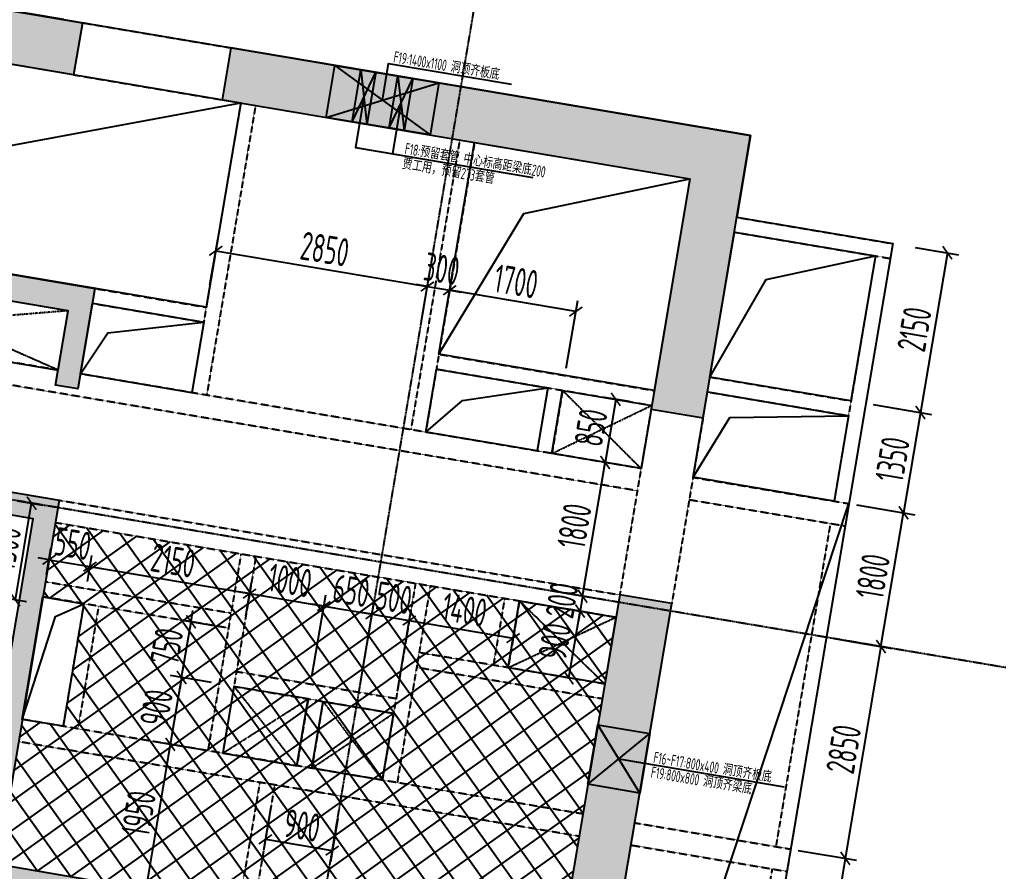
# Model space of a CAD drawing. Header units: inches. Extents: x 27 to 78955, y -206 to 80389.
# Drawn here: x 31950 to 44950, y 49966 to 61271 of the extents above; entities that cross this region are included whole.
import ezdxf

# ---------------------------------------------------------------- set-up
doc = ezdxf.new("R2010")
doc.units = ezdxf.units.IN
doc.header["$MEASUREMENT"] = 0
for name, pattern in [('T1-AXIS-150$0$CENTER', [2, 1.25, -0.25, 0.25, -0.25]), ('T1-PLAN-F11$0$CENTER', [2, 1.25, -0.25, 0.25, -0.25]), ('T1-PLAN-F11$0$HIDDEN', [0.375, 0.25, -0.125])]:
    doc.linetypes.add(name, pattern=pattern)
for name, color, linetype in [('T1-AXIS-150$0$0S-AXIS', 1, 'T1-AXIS-150$0$CENTER'), ('T1-CORE-F11~F19$0$0S-WALL-HATCH', 8, 'Continuous'), ('T1-CORE-F11~F19$0$0S-WALL-LINE', 3, 'Continuous'), ('T1-PLAN-F11$0$0S-BEAM-I-BAK', 120, 'T1-PLAN-F11$0$HIDDEN'), ('T1-PLAN-F11$0$0S-BEAM-I-LL', 2, 'T1-PLAN-F11$0$HIDDEN'), ('T1-PLAN-F11$0$0S-SLAB-HOLE', 210, 'Continuous'), ('T1-PLAN-F11$0$0S-SLAB-LINE', 40, 'Continuous'), ('T1-PLAN-F11$0$0S-SLAB-SYMB', 10, 'Continuous'), ('T1-PLAN-F11$0$0S-SYMB', 10, 'Continuous'), ('T1-PLAN-F11$0$0S-SYMB-DIMS', 21, 'Continuous')]:
    doc.layers.add(name, color=color, linetype=linetype)
doc.styles.add('T1-CORE-F11~F19$0$XD2008', font='xd-hzs.shx', dxfattribs={"width": 0.7, "bigfont": 'xd-hztxt.shx'})
doc.styles.add('T1-PLAN-F11$0$XD2008', font='xd-hzs.shx', dxfattribs={"width": 0.7, "bigfont": 'xd-hztxt.shx'})
doc.dimstyles.new('T1-PLAN-F11$0$XD150$0', dxfattribs={"dimscale": 150, "dimtxt": 2.5, "dimasz": 1, "dimexe": 1, "dimexo": 2, "dimgap": 0.5, "dimtad": 1, "dimdec": 0, "dimdsep": 46, "dimtxsty": 'T1-PLAN-F11$0$XD2008', "dimblk": 'T1-PLAN-F11$0$_ARCHTICK', "dimcen": 2.5, "dimclrt": 4, "dimadec": 0, "dimazin": 0, "dimtfac": 1, "dimtdec": 0, "dimtix": 1, "dimtmove": 0, "dimatfit": 3, "dimfxl": 1, "dimtolj": 1, "dimtzin": 0, "dimarcsym": 0})

# ---------------------------------------------------------------- blocks, each defined once
blk = doc.blocks.new('T1-AXIS-150')
at = {"layer": 'T1-AXIS-150$0$0S-AXIS'}
for p, q in [((12309540.2, 1241301.6), (12318157.8, 1292380)), ((12335666.8, 1267825), (12284687.2, 1276425.9))]:
    blk.add_line(p, q, dxfattribs=at)
blk = doc.blocks.new('T1-COLS-F10~F19')
blk.add_blockref('T1-AXIS-150', (0, 0))
blk = doc.blocks.new('T1-CORE-F11~F19')
at = {"layer": 'T1-CORE-F11~F19$0$0S-WALL-HATCH'}
h = blk.add_hatch(color=256, dxfattribs=at)
h.dxf.hatch_style = 1
h.paths.add_polyline_path([(12310816, 1275009), (12310591, 1273678), (12310295, 1273728), (12310462, 1274714), (12304496, 1275721), (12305012, 1278777), (12303533, 1279027), (12303017, 1275970), (12302327, 1276087), (12302959, 1279834), (12310650, 1278536), (12310534, 1277846), (12305308, 1278728), (12304850, 1276016)])
h = blk.add_hatch(color=256, dxfattribs=at)
h.dxf.hatch_style = 1
h.paths.add_polyline_path([(12318893, 1273292), (12319525, 1277039), (12312622, 1278203), (12312506, 1277513), (12318718, 1276465), (12318260, 1273753), (12318260, 1273753), (12318211, 1273458), (12318202, 1273408)])
h = blk.add_hatch(color=256, dxfattribs=at)
h.dxf.hatch_style = 1
h.paths.add_polyline_path([(12309231, 1267417), (12309996, 1271953), (12309503, 1272036), (12309553, 1272332), (12310342, 1272199), (12309526, 1267367), (12311449, 1267043), (12311383, 1266649), (12305663, 1267613), (12305181, 1264754), (12304836, 1264812), (12305385, 1268066)])
h = blk.add_hatch(color=256, dxfattribs=at)
h.dxf.hatch_style = 1
h.paths.add_polyline_path([(12318477, 1270827), (12317786, 1270943), (12316971, 1266111), (12314112, 1266594), (12314045, 1266199), (12316905, 1265717), (12316422, 1262857), (12317112, 1262741)])
at = {"layer": 'Defpoints', "color": 6}
for p, q in [((12314003, 1277970), (12315267, 1277047)), ((12314231, 1277222), (12314545, 1277879)), ((12314348, 1277912), (12314429, 1277189)), ((12313886, 1277280), (12315383, 1277738)), ((12314724, 1277139), (12315038, 1277796)), ((12314841, 1277829), (12314922, 1277106)), ((12314881, 1277467), (12314768, 1276795)), ((12318052, 1268312), (12317495, 1269217)), ((12317362, 1268429), (12318185, 1269101)), ((12317774, 1268765), (12319968, 1268395))]:
    blk.add_line(p, q, dxfattribs=at)
for points in [[(12314635, 1277509), (12314717, 1277995), (12316347, 1277720)], [(12314388, 1277550), (12314275, 1276878), (12316633, 1276480)]]:
    blk.add_lwpolyline(points, dxfattribs=at)
for points in [[(12314003, 1277970), (12315383, 1277738), (12315267, 1277047), (12313886, 1277280)], [(12314348, 1277912), (12314545, 1277879), (12314429, 1277189), (12314231, 1277222)], [(12314841, 1277829), (12315038, 1277796), (12314922, 1277106), (12314724, 1277139)], [(12317362, 1268429), (12317495, 1269217), (12318185, 1269101), (12318052, 1268312)]]:
    blk.add_lwpolyline(points, close=True, dxfattribs=at)
at = {"layer": 'T1-CORE-F11~F19$0$0S-WALL-LINE'}
for points in [[(12310816, 1275009), (12310591, 1273678), (12310295, 1273728), (12310462, 1274714), (12304496, 1275721), (12305012, 1278777), (12303533, 1279027), (12303017, 1275970), (12302327, 1276087), (12302959, 1279834), (12310650, 1278536), (12310534, 1277846), (12305308, 1278728), (12304850, 1276016), (12310816, 1275009)], [(12318893, 1273292), (12319525, 1277039), (12312622, 1278203), (12312506, 1277513), (12318718, 1276465), (12318260, 1273753), (12318260, 1273753), (12318211, 1273458), (12318211, 1273458), (12318202, 1273408), (12318893, 1273292)], [(12309231, 1267417), (12309996, 1271953), (12309503, 1272036), (12309553, 1272332), (12310342, 1272199), (12309526, 1267367), (12311449, 1267043), (12311383, 1266649), (12305663, 1267613), (12305181, 1264754), (12304836, 1264812), (12305385, 1268066), (12309231, 1267417), (12309231, 1267417)], [(12318477, 1270827), (12317786, 1270943), (12316971, 1266111), (12314112, 1266594), (12314045, 1266199), (12316905, 1265717), (12316422, 1262857), (12317112, 1262741), (12318477, 1270827)]]:
    blk.add_lwpolyline(points, dxfattribs=at)
at = {"layer": 'Defpoints', "color": 6, "char_height": 150, "rotation": 350.4236, "style": 'T1-CORE-F11~F19$0$XD2008'}
for s, insert, attachment_point in [('\\A1;F19:1400x1100 洞顶齐板底', (12314773, 1278010), 7), ('\\A1;F18:预留套管 中心标高距梁底200 ', (12314924, 1276793), 7), ('\\A1;贾工用，预留273套管 ', (12314916, 1276745), 1), ('\\A1;F16~F17:800x400 洞顶齐板底', (12318225, 1268713), 7), ('\\A1;F19:800x800 洞顶齐梁底', (12318217, 1268666), 1)]:
    blk.add_mtext(s, dxfattribs=dict(at, insert=insert, attachment_point=attachment_point))
blk = doc.blocks.new('T1-PLAN-F11$0$_ARCHTICK')
at = {"color": 0, "linetype": 'ByBlock', "const_width": 0.15}
blk.add_lwpolyline([(-0.5, -0.5), (0.5, 0.5)], dxfattribs=at)
blk = doc.blocks.new('*D259')
at = {"layer": 'Defpoints', "color": 0, "transparency": 16777216}
for p in [(43547, 58298), (42992, 56212), (43914, 56056)]:
    blk.add_point(p, dxfattribs=at)
at = {"layer": 'T1-PLAN-F11$0$0S-SYMB-DIMS', "color": 0, "lineweight": -2, "transparency": 16777216}
for p, q in [((43843, 58248), (44420, 58151)), ((44272, 58176), (43914, 56056)), ((43288, 56162), (44062, 56031))]:
    blk.add_line(p, q, dxfattribs=at)
at = {"layer": 'T1-PLAN-F11$0$0S-SYMB-DIMS', "color": 0, "lineweight": -2, "transparency": 16777216, "xscale": 150, "yscale": 150, "zscale": 150}
for p, rotation in [((44272, 58176), 80.423616063637), ((43914, 56056), 260.423616063637)]:
    blk.add_blockref('T1-PLAN-F11$0$_ARCHTICK', p, dxfattribs=dict(at, rotation=rotation))
at = {"layer": 'T1-PLAN-F11$0$0S-SYMB-DIMS', "color": 4, "transparency": 16777216, "insert": (43834, 57160), "char_height": 375, "attachment_point": 5, "rotation": 80.4236, "style": 'T1-PLAN-F11$0$XD2008'}
blk.add_mtext('\\A1;2150', dxfattribs=at)
blk = doc.blocks.new('*D260')
at = {"layer": 'Defpoints', "color": 0, "transparency": 16777216}
for p in [(42992, 56212), (42767, 54880), (43690, 54725)]:
    blk.add_point(p, dxfattribs=at)
at = {"layer": 'T1-PLAN-F11$0$0S-SYMB-DIMS', "color": 0, "lineweight": -2, "transparency": 16777216}
for p, q in [((43288, 56162), (44062, 56031)), ((43914, 56056), (43690, 54725)), ((43063, 54830), (43838, 54700))]:
    blk.add_line(p, q, dxfattribs=at)
at = {"layer": 'T1-PLAN-F11$0$0S-SYMB-DIMS', "color": 0, "lineweight": -2, "transparency": 16777216, "xscale": 150, "yscale": 150, "zscale": 150}
for p, rotation in [((43914, 56056), 80.423616063637), ((43690, 54725), 260.423616063637)]:
    blk.add_blockref('T1-PLAN-F11$0$_ARCHTICK', p, dxfattribs=dict(at, rotation=rotation))
at = {"layer": 'T1-PLAN-F11$0$0S-SYMB-DIMS', "color": 4, "transparency": 16777216, "insert": (43543, 55434), "char_height": 375, "attachment_point": 5, "rotation": 80.4236, "style": 'T1-PLAN-F11$0$XD2008'}
blk.add_mtext('\\A1;1350', dxfattribs=at)
blk = doc.blocks.new('*D261')
at = {"layer": 'Defpoints', "color": 0, "transparency": 16777216}
for p in [(42468, 53105), (41994, 50295), (42916, 50139)]:
    blk.add_point(p, dxfattribs=at)
at = {"layer": 'T1-PLAN-F11$0$0S-SYMB-DIMS', "color": 0, "lineweight": -2, "transparency": 16777216}
for p, q in [((42764, 53056), (43538, 52925)), ((43390, 52950), (42916, 50139)), ((42289, 50245), (43064, 50115))]:
    blk.add_line(p, q, dxfattribs=at)
at = {"layer": 'T1-PLAN-F11$0$0S-SYMB-DIMS', "color": 0, "lineweight": -2, "transparency": 16777216, "xscale": 150, "yscale": 150, "zscale": 150}
for p, rotation in [((43390, 52950), 80.423616063637), ((42916, 50139), 260.423616063637)]:
    blk.add_blockref('T1-PLAN-F11$0$_ARCHTICK', p, dxfattribs=dict(at, rotation=rotation))
at = {"layer": 'T1-PLAN-F11$0$0S-SYMB-DIMS', "color": 4, "transparency": 16777216, "insert": (42894, 51588), "char_height": 375, "attachment_point": 5, "rotation": 80.4236, "style": 'T1-PLAN-F11$0$XD2008'}
blk.add_mtext('\\A1;2850', dxfattribs=at)
blk = doc.blocks.new('*D262')
at = {"layer": 'Defpoints', "color": 0, "transparency": 16777216}
for p in [(41994, 50295), (41154, 45315), (42076, 45160)]:
    blk.add_point(p, dxfattribs=at)
at = {"layer": 'T1-PLAN-F11$0$0S-SYMB-DIMS', "color": 0, "lineweight": -2, "transparency": 16777216}
for p, q in [((42289, 50245), (43064, 50115)), ((42916, 50139), (42076, 45160)), ((41449, 45266), (42224, 45135))]:
    blk.add_line(p, q, dxfattribs=at)
at = {"layer": 'T1-PLAN-F11$0$0S-SYMB-DIMS', "color": 0, "lineweight": -2, "transparency": 16777216, "xscale": 150, "yscale": 150, "zscale": 150}
for p, rotation in [((42916, 50139), 80.423616063637), ((42076, 45160), 260.423616063637)]:
    blk.add_blockref('T1-PLAN-F11$0$_ARCHTICK', p, dxfattribs=dict(at, rotation=rotation))
at = {"layer": 'T1-PLAN-F11$0$0S-SYMB-DIMS', "color": 4, "transparency": 16777216, "insert": (42237, 47693), "char_height": 375, "attachment_point": 5, "rotation": 80.4236, "style": 'T1-PLAN-F11$0$XD2008'}
blk.add_mtext('\\A1;5050', dxfattribs=at)
blk = doc.blocks.new('*D203')
at = {"layer": 'Defpoints', "color": 0, "transparency": 16777216}
for p in [(42767, 54880), (43690, 54725), (42665, 53072)]:
    blk.add_point(p, dxfattribs=at)
at = {"layer": 'T1-PLAN-F11$0$0S-SYMB-DIMS', "color": 0, "lineweight": -2, "transparency": 16777216}
for p, q in [((43063, 54830), (43838, 54700)), ((43390, 52950), (43690, 54725)), ((42961, 53022), (43538, 52925))]:
    blk.add_line(p, q, dxfattribs=at)
at = {"layer": 'T1-PLAN-F11$0$0S-SYMB-DIMS', "color": 0, "lineweight": -2, "transparency": 16777216, "xscale": 150, "yscale": 150, "zscale": 150}
for p, rotation in [((43690, 54725), 80.42361606363698), ((43390, 52950), 260.423616063637)]:
    blk.add_blockref('T1-PLAN-F11$0$_ARCHTICK', p, dxfattribs=dict(at, rotation=rotation))
at = {"layer": 'T1-PLAN-F11$0$0S-SYMB-DIMS', "color": 4, "transparency": 16777216, "insert": (43281, 53881), "char_height": 375, "attachment_point": 5, "rotation": 80.4236, "style": 'T1-PLAN-F11$0$XD2008'}
blk.add_mtext('\\A1;1800', dxfattribs=at)
blk = doc.blocks.new('*D205')
at = {"layer": 'Defpoints', "color": 0, "transparency": 16777216}
for p in [(39727, 55393), (40203, 55313), (39904, 53538)]:
    blk.add_point(p, dxfattribs=at)
at = {"layer": 'T1-PLAN-F11$0$0S-SYMB-DIMS', "color": 0, "lineweight": -2, "transparency": 16777216}
for p, q in [((39427, 53618), (39727, 55393)), ((39908, 55363), (39579, 55418)), ((39608, 53588), (39279, 53643))]:
    blk.add_line(p, q, dxfattribs=at)
at = {"layer": 'T1-PLAN-F11$0$0S-SYMB-DIMS', "color": 0, "lineweight": -2, "transparency": 16777216, "xscale": 150, "yscale": 150, "zscale": 150}
for p, rotation in [((39727, 55393), 80.4236160658563), ((39427, 53618), 260.4236160658563)]:
    blk.add_blockref('T1-PLAN-F11$0$_ARCHTICK', p, dxfattribs=dict(at, rotation=rotation))
at = {"layer": 'T1-PLAN-F11$0$0S-SYMB-DIMS', "color": 4, "transparency": 16777216, "insert": (39318, 54550), "char_height": 375, "attachment_point": 5, "rotation": 80.4236, "style": 'T1-PLAN-F11$0$XD2008'}
blk.add_mtext('\\A1;1800', dxfattribs=at)
blk = doc.blocks.new('*D206')
at = {"layer": 'Defpoints', "color": 0, "transparency": 16777216}
for p in [(40345, 56151), (39727, 55393), (40203, 55313)]:
    blk.add_point(p, dxfattribs=at)
at = {"layer": 'T1-PLAN-F11$0$0S-SYMB-DIMS', "color": 0, "lineweight": -2, "transparency": 16777216}
for p, q in [((40049, 56201), (39720, 56256)), ((39868, 56231), (39727, 55393)), ((39908, 55363), (39579, 55418))]:
    blk.add_line(p, q, dxfattribs=at)
at = {"layer": 'T1-PLAN-F11$0$0S-SYMB-DIMS', "color": 0, "lineweight": -2, "transparency": 16777216, "xscale": 150, "yscale": 150, "zscale": 150}
for p, rotation in [((39868, 56231), 80.42361606585625), ((39727, 55393), 260.4236160658563)]:
    blk.add_blockref('T1-PLAN-F11$0$_ARCHTICK', p, dxfattribs=dict(at, rotation=rotation))
at = {"layer": 'T1-PLAN-F11$0$0S-SYMB-DIMS', "color": 4, "transparency": 16777216, "insert": (39538, 55856), "char_height": 375, "attachment_point": 5, "rotation": 80.4236, "style": 'T1-PLAN-F11$0$XD2008'}
blk.add_mtext('\\A1;850', dxfattribs=at)
blk = doc.blocks.new('*D218')
at = {"layer": 'Defpoints', "color": 0, "transparency": 16777216}
for p in [(37366, 57729), (34429, 57453), (37239, 56979)]:
    blk.add_point(p, dxfattribs=at)
at = {"layer": 'T1-PLAN-F11$0$0S-SYMB-DIMS', "color": 0, "lineweight": -2, "transparency": 16777216}
for p, q in [((34479, 57749), (34581, 58351)), ((34556, 58203), (37366, 57729)), ((37289, 57275), (37391, 57877))]:
    blk.add_line(p, q, dxfattribs=at)
at = {"layer": 'T1-PLAN-F11$0$0S-SYMB-DIMS', "color": 0, "lineweight": -2, "transparency": 16777216, "xscale": 150, "yscale": 150, "zscale": 150}
for p, rotation in [((34556, 58203), 170.4236160591984), ((37366, 57729), 350.4236160591984)]:
    blk.add_blockref('T1-PLAN-F11$0$_ARCHTICK', p, dxfattribs=dict(at, rotation=rotation))
at = {"layer": 'T1-PLAN-F11$0$0S-SYMB-DIMS', "color": 4, "transparency": 16777216, "insert": (36004, 58225), "char_height": 375, "attachment_point": 5, "rotation": 350.4236, "style": 'T1-PLAN-F11$0$XD2008'}
blk.add_mtext('\\A1;2850', dxfattribs=at)
blk = doc.blocks.new('*D219')
at = {"layer": 'Defpoints', "color": 0, "transparency": 16777216}
for p in [(37662, 57679), (37239, 56979), (37535, 56929)]:
    blk.add_point(p, dxfattribs=at)
at = {"layer": 'T1-PLAN-F11$0$0S-SYMB-DIMS', "color": 0, "lineweight": -2, "transparency": 16777216}
for p, q in [((37289, 57275), (37391, 57877)), ((37366, 57729), (37218, 57754)), ((37366, 57729), (37662, 57679)), ((37585, 57225), (37687, 57827)), ((37662, 57679), (37810, 57654))]:
    blk.add_line(p, q, dxfattribs=at)
at = {"layer": 'T1-PLAN-F11$0$0S-SYMB-DIMS', "color": 0, "lineweight": -2, "transparency": 16777216, "xscale": 150, "yscale": 150, "zscale": 150}
for p, rotation in [((37366, 57729), 350.4236160591984), ((37662, 57679), 170.4236160591984)]:
    blk.add_blockref('T1-PLAN-F11$0$_ARCHTICK', p, dxfattribs=dict(at, rotation=rotation))
at = {"layer": 'T1-PLAN-F11$0$0S-SYMB-DIMS', "color": 4, "transparency": 16777216, "insert": (37557, 57963), "char_height": 375, "attachment_point": 5, "rotation": 350.4236, "style": 'T1-PLAN-F11$0$XD2008'}
blk.add_mtext('\\A1;300', dxfattribs=at)
blk = doc.blocks.new('*D220')
at = {"layer": 'Defpoints', "color": 0, "transparency": 16777216}
for p in [(37662, 57679), (37535, 56929), (39162, 56351)]:
    blk.add_point(p, dxfattribs=at)
at = {"layer": 'T1-PLAN-F11$0$0S-SYMB-DIMS', "color": 0, "lineweight": -2, "transparency": 16777216}
for p, q in [((37585, 57225), (37687, 57827)), ((39338, 57396), (37662, 57679)), ((39211, 56646), (39363, 57544))]:
    blk.add_line(p, q, dxfattribs=at)
at = {"layer": 'T1-PLAN-F11$0$0S-SYMB-DIMS', "color": 0, "lineweight": -2, "transparency": 16777216, "xscale": 150, "yscale": 150, "zscale": 150}
for p, rotation in [((37662, 57679), 170.4236160065811), ((39338, 57396), 350.4236160065811)]:
    blk.add_blockref('T1-PLAN-F11$0$_ARCHTICK', p, dxfattribs=dict(at, rotation=rotation))
at = {"layer": 'T1-PLAN-F11$0$0S-SYMB-DIMS', "color": 4, "transparency": 16777216, "insert": (38544, 57797), "char_height": 375, "attachment_point": 5, "rotation": 350.4236, "style": 'T1-PLAN-F11$0$XD2008'}
blk.add_mtext('\\A1;1700', dxfattribs=at)
blk = doc.blocks.new('*D221')
at = {"layer": 'Defpoints', "color": 0, "transparency": 16777216}
for p in [(31621, 54935), (32110, 54853), (31405, 53654)]:
    blk.add_point(p, dxfattribs=at)
at = {"layer": 'T1-PLAN-F11$0$0S-SYMB-DIMS', "color": 0, "lineweight": -2, "transparency": 16777216}
for p, q in [((31917, 54885), (32258, 54828)), ((31894, 53571), (32110, 54853)), ((31701, 53604), (32042, 53546))]:
    blk.add_line(p, q, dxfattribs=at)
at = {"layer": 'T1-PLAN-F11$0$0S-SYMB-DIMS', "color": 0, "lineweight": -2, "transparency": 16777216, "xscale": 150, "yscale": 150, "zscale": 150}
for p, rotation in [((32110, 54853), 80.4236160658563), ((31894, 53571), 260.4236160658563)]:
    blk.add_blockref('T1-PLAN-F11$0$_ARCHTICK', p, dxfattribs=dict(at, rotation=rotation))
at = {"layer": 'T1-PLAN-F11$0$0S-SYMB-DIMS', "color": 4, "transparency": 16777216, "insert": (31743, 54256), "char_height": 375, "attachment_point": 5, "rotation": 80.4236, "style": 'T1-PLAN-F11$0$XD2008'}
blk.add_mtext('\\A1;1300', dxfattribs=at)
blk = doc.blocks.new('*D240')
at = {"layer": 'Defpoints', "color": 0, "transparency": 16777216}
for p in [(39394, 53421), (39871, 53341), (39721, 52453)]:
    blk.add_point(p, dxfattribs=at)
at = {"layer": 'T1-PLAN-F11$0$0S-SYMB-DIMS', "color": 0, "lineweight": -2, "transparency": 16777216}
for p, q in [((39575, 53391), (39246, 53446)), ((39244, 52534), (39394, 53421)), ((39425, 52503), (39096, 52559))]:
    blk.add_line(p, q, dxfattribs=at)
at = {"layer": 'T1-PLAN-F11$0$0S-SYMB-DIMS', "color": 0, "lineweight": -2, "transparency": 16777216, "xscale": 150, "yscale": 150, "zscale": 150}
for p, rotation in [((39394, 53421), 80.4236160658563), ((39244, 52534), 260.4236160658563)]:
    blk.add_blockref('T1-PLAN-F11$0$_ARCHTICK', p, dxfattribs=dict(at, rotation=rotation))
at = {"layer": 'T1-PLAN-F11$0$0S-SYMB-DIMS', "color": 4, "transparency": 16777216, "insert": (39060, 53021), "char_height": 375, "attachment_point": 5, "rotation": 80.4236, "style": 'T1-PLAN-F11$0$XD2008'}
blk.add_mtext('\\A1;900', dxfattribs=at)
blk = doc.blocks.new('*D241')
at = {"layer": 'Defpoints', "color": 0, "transparency": 16777216}
for p in [(39904, 53538), (39394, 53421), (39871, 53341)]:
    blk.add_point(p, dxfattribs=at)
at = {"layer": 'T1-PLAN-F11$0$0S-SYMB-DIMS', "color": 0, "lineweight": -2, "transparency": 16777216}
for p, q in [((39427, 53618), (39452, 53766)), ((39608, 53588), (39279, 53643)), ((39427, 53618), (39394, 53421)), ((39575, 53391), (39246, 53446)), ((39394, 53421), (39369, 53273))]:
    blk.add_line(p, q, dxfattribs=at)
at = {"layer": 'T1-PLAN-F11$0$0S-SYMB-DIMS', "color": 0, "lineweight": -2, "transparency": 16777216, "xscale": 150, "yscale": 150, "zscale": 150}
for p, rotation in [((39427, 53618), 260.4236160658563), ((39394, 53421), 80.4236160658563)]:
    blk.add_blockref('T1-PLAN-F11$0$_ARCHTICK', p, dxfattribs=dict(at, rotation=rotation))
at = {"layer": 'T1-PLAN-F11$0$0S-SYMB-DIMS', "color": 4, "transparency": 16777216, "insert": (39152, 53563), "char_height": 375, "attachment_point": 5, "rotation": 80.4236, "style": 'T1-PLAN-F11$0$XD2008'}
blk.add_mtext('\\A1;200', dxfattribs=at)
blk = doc.blocks.new('*D242')
at = {"layer": 'Defpoints', "color": 0, "transparency": 16777216}
for p in [(32885, 54011), (32260, 53611), (32802, 53519)]:
    blk.add_point(p, dxfattribs=at)
at = {"layer": 'T1-PLAN-F11$0$0S-SYMB-DIMS', "color": 0, "lineweight": -2, "transparency": 16777216}
for p, q in [((32309, 53907), (32367, 54250)), ((32342, 54102), (32195, 54127)), ((32342, 54102), (32885, 54011)), ((32852, 53815), (32910, 54159)), ((32885, 54011), (33033, 53986))]:
    blk.add_line(p, q, dxfattribs=at)
at = {"layer": 'T1-PLAN-F11$0$0S-SYMB-DIMS', "color": 0, "lineweight": -2, "transparency": 16777216, "xscale": 150, "yscale": 150, "zscale": 150}
for p, rotation in [((32342, 54102), 350.4236160328897), ((32885, 54011), 170.4236160328897)]:
    blk.add_blockref('T1-PLAN-F11$0$_ARCHTICK', p, dxfattribs=dict(at, rotation=rotation))
at = {"layer": 'T1-PLAN-F11$0$0S-SYMB-DIMS', "color": 4, "transparency": 16777216, "insert": (32657, 54315), "char_height": 375, "attachment_point": 5, "rotation": 350.4236, "style": 'T1-PLAN-F11$0$XD2008'}
blk.add_mtext('\\A1;550', dxfattribs=at)
blk = doc.blocks.new('*D243')
at = {"layer": 'Defpoints', "color": 0, "transparency": 16777216}
for p in [(35005, 53653), (32802, 53519), (34905, 53063)]:
    blk.add_point(p, dxfattribs=at)
at = {"layer": 'T1-PLAN-F11$0$0S-SYMB-DIMS', "color": 0, "lineweight": -2, "transparency": 16777216}
for p, q in [((32852, 53815), (32910, 54159)), ((32885, 54011), (35005, 53653)), ((34955, 53359), (35030, 53801))]:
    blk.add_line(p, q, dxfattribs=at)
at = {"layer": 'T1-PLAN-F11$0$0S-SYMB-DIMS', "color": 0, "lineweight": -2, "transparency": 16777216, "xscale": 150, "yscale": 150, "zscale": 150}
for p, rotation in [((32885, 54011), 170.4236160328897), ((35005, 53653), 350.4236160328897)]:
    blk.add_blockref('T1-PLAN-F11$0$_ARCHTICK', p, dxfattribs=dict(at, rotation=rotation))
at = {"layer": 'T1-PLAN-F11$0$0S-SYMB-DIMS', "color": 4, "transparency": 16777216, "insert": (33989, 54091), "char_height": 375, "attachment_point": 5, "rotation": 350.4236, "style": 'T1-PLAN-F11$0$XD2008'}
blk.add_mtext('\\A1;2150', dxfattribs=at)
blk = doc.blocks.new('*D244')
at = {"layer": 'Defpoints', "color": 0, "transparency": 16777216}
for p in [(35991, 53487), (34905, 53063), (35783, 52256)]:
    blk.add_point(p, dxfattribs=at)
at = {"layer": 'T1-PLAN-F11$0$0S-SYMB-DIMS', "color": 0, "lineweight": -2, "transparency": 16777216}
for p, q in [((34955, 53359), (35030, 53801)), ((35005, 53653), (34857, 53678)), ((35005, 53653), (35991, 53487)), ((35833, 52551), (36016, 53635)), ((35991, 53487), (36139, 53462))]:
    blk.add_line(p, q, dxfattribs=at)
at = {"layer": 'T1-PLAN-F11$0$0S-SYMB-DIMS', "color": 0, "lineweight": -2, "transparency": 16777216, "xscale": 150, "yscale": 150, "zscale": 150}
for p, rotation in [((35005, 53653), 350.4236160328897), ((35991, 53487), 170.4236160328897)]:
    blk.add_blockref('T1-PLAN-F11$0$_ARCHTICK', p, dxfattribs=dict(at, rotation=rotation))
at = {"layer": 'T1-PLAN-F11$0$0S-SYMB-DIMS', "color": 4, "transparency": 16777216, "insert": (35542, 53829), "char_height": 375, "attachment_point": 5, "rotation": 350.4236, "style": 'T1-PLAN-F11$0$XD2008'}
blk.add_mtext('\\A1;1000', dxfattribs=at)
blk = doc.blocks.new('*D245')
at = {"layer": 'Defpoints', "color": 0, "transparency": 16777216}
for p in [(36632, 53378), (35783, 52256), (36424, 52147)]:
    blk.add_point(p, dxfattribs=at)
at = {"layer": 'T1-PLAN-F11$0$0S-SYMB-DIMS', "color": 0, "lineweight": -2, "transparency": 16777216}
for p, q in [((35833, 52551), (36016, 53635)), ((35991, 53487), (35843, 53512)), ((35991, 53487), (36632, 53378)), ((36474, 52443), (36657, 53526)), ((36632, 53378), (36780, 53354))]:
    blk.add_line(p, q, dxfattribs=at)
at = {"layer": 'T1-PLAN-F11$0$0S-SYMB-DIMS', "color": 0, "lineweight": -2, "transparency": 16777216, "xscale": 150, "yscale": 150, "zscale": 150}
for p, rotation in [((35991, 53487), 350.4236160328897), ((36632, 53378), 170.4236160328897)]:
    blk.add_blockref('T1-PLAN-F11$0$_ARCHTICK', p, dxfattribs=dict(at, rotation=rotation))
at = {"layer": 'T1-PLAN-F11$0$0S-SYMB-DIMS', "color": 4, "transparency": 16777216, "insert": (36355, 53691), "char_height": 375, "attachment_point": 5, "rotation": 350.4236, "style": 'T1-PLAN-F11$0$XD2008'}
blk.add_mtext('\\A1;650', dxfattribs=at)
blk = doc.blocks.new('*D246')
at = {"layer": 'Defpoints', "color": 0, "transparency": 16777216}
for p in [(37125, 53295), (36424, 52147), (36917, 52064)]:
    blk.add_point(p, dxfattribs=at)
at = {"layer": 'T1-PLAN-F11$0$0S-SYMB-DIMS', "color": 0, "lineweight": -2, "transparency": 16777216}
for p, q in [((36474, 52443), (36657, 53526)), ((36967, 52360), (37150, 53443)), ((36632, 53378), (36484, 53403)), ((36632, 53378), (37125, 53295)), ((37125, 53295), (37273, 53270))]:
    blk.add_line(p, q, dxfattribs=at)
at = {"layer": 'T1-PLAN-F11$0$0S-SYMB-DIMS', "color": 0, "lineweight": -2, "transparency": 16777216, "xscale": 150, "yscale": 150, "zscale": 150}
for p, rotation in [((36632, 53378), 350.4236160328897), ((37125, 53295), 170.4236160328897)]:
    blk.add_blockref('T1-PLAN-F11$0$_ARCHTICK', p, dxfattribs=dict(at, rotation=rotation))
at = {"layer": 'T1-PLAN-F11$0$0S-SYMB-DIMS', "color": 4, "transparency": 16777216, "insert": (36922, 53596), "char_height": 375, "attachment_point": 5, "rotation": 350.4236, "style": 'T1-PLAN-F11$0$XD2008'}
blk.add_mtext('\\A1;500', dxfattribs=at)
blk = doc.blocks.new('*D247')
at = {"layer": 'Defpoints', "color": 0, "transparency": 16777216}
for p in [(38505, 53062), (38439, 52670), (36917, 52064)]:
    blk.add_point(p, dxfattribs=at)
at = {"layer": 'T1-PLAN-F11$0$0S-SYMB-DIMS', "color": 0, "lineweight": -2, "transparency": 16777216}
for p, q in [((36967, 52360), (37150, 53443)), ((37125, 53295), (38505, 53062)), ((38489, 52965), (38530, 53210))]:
    blk.add_line(p, q, dxfattribs=at)
at = {"layer": 'T1-PLAN-F11$0$0S-SYMB-DIMS', "color": 0, "lineweight": -2, "transparency": 16777216, "xscale": 150, "yscale": 150, "zscale": 150}
for p, rotation in [((37125, 53295), 170.4236160328897), ((38505, 53062), 350.4236160328897)]:
    blk.add_blockref('T1-PLAN-F11$0$_ARCHTICK', p, dxfattribs=dict(at, rotation=rotation))
at = {"layer": 'T1-PLAN-F11$0$0S-SYMB-DIMS', "color": 4, "transparency": 16777216, "insert": (37859, 53438), "char_height": 375, "attachment_point": 5, "rotation": 350.4236, "style": 'T1-PLAN-F11$0$XD2008'}
blk.add_mtext('\\A1;1400', dxfattribs=at)
blk = doc.blocks.new('*D248')
at = {"layer": 'Defpoints', "color": 0, "transparency": 16777216}
for p in [(35337, 51114), (36225, 50964), (36103, 50242)]:
    blk.add_point(p, dxfattribs=at)
at = {"layer": 'T1-PLAN-F11$0$0S-SYMB-DIMS', "color": 0, "lineweight": -2, "transparency": 16777216}
for p, q in [((35287, 50818), (35190, 50244)), ((36175, 50668), (36078, 50094)), ((35215, 50392), (36103, 50242))]:
    blk.add_line(p, q, dxfattribs=at)
at = {"layer": 'T1-PLAN-F11$0$0S-SYMB-DIMS', "color": 0, "lineweight": -2, "transparency": 16777216, "xscale": 150, "yscale": 150, "zscale": 150}
for p, rotation in [((35215, 50392), 170.4236160328897), ((36103, 50242), 350.4236160328897)]:
    blk.add_blockref('T1-PLAN-F11$0$_ARCHTICK', p, dxfattribs=dict(at, rotation=rotation))
at = {"layer": 'T1-PLAN-F11$0$0S-SYMB-DIMS', "color": 4, "transparency": 16777216, "insert": (35703, 50576), "char_height": 375, "attachment_point": 5, "rotation": 350.4236, "style": 'T1-PLAN-F11$0$XD2008'}
blk.add_mtext('\\A1;900', dxfattribs=at)
blk = doc.blocks.new('*D249')
at = {"layer": 'Defpoints', "color": 0, "transparency": 16777216}
for p in [(34797, 52422), (33952, 51652), (34647, 51535)]:
    blk.add_point(p, dxfattribs=at)
at = {"layer": 'T1-PLAN-F11$0$0S-SYMB-DIMS', "color": 0, "lineweight": -2, "transparency": 16777216}
for p, q in [((34102, 52539), (33952, 51652)), ((34501, 52472), (33954, 52564)), ((34352, 51584), (33804, 51677))]:
    blk.add_line(p, q, dxfattribs=at)
at = {"layer": 'T1-PLAN-F11$0$0S-SYMB-DIMS', "color": 0, "lineweight": -2, "transparency": 16777216, "xscale": 150, "yscale": 150, "zscale": 150}
for p, rotation in [((34102, 52539), 80.42361606585625), ((33952, 51652), 260.4236160658563)]:
    blk.add_blockref('T1-PLAN-F11$0$_ARCHTICK', p, dxfattribs=dict(at, rotation=rotation))
at = {"layer": 'T1-PLAN-F11$0$0S-SYMB-DIMS', "color": 4, "transparency": 16777216, "insert": (33768, 52139), "char_height": 375, "attachment_point": 5, "rotation": 80.4236, "style": 'T1-PLAN-F11$0$XD2008'}
blk.add_mtext('\\A1;900', dxfattribs=at)
blk = doc.blocks.new('*D250')
at = {"layer": 'Defpoints', "color": 0, "transparency": 16777216}
for p in [(34647, 51535), (33628, 49729), (34323, 49612)]:
    blk.add_point(p, dxfattribs=at)
at = {"layer": 'T1-PLAN-F11$0$0S-SYMB-DIMS', "color": 0, "lineweight": -2, "transparency": 16777216}
for p, q in [((33952, 51652), (33628, 49729)), ((34352, 51584), (33804, 51677)), ((34027, 49662), (33480, 49754))]:
    blk.add_line(p, q, dxfattribs=at)
at = {"layer": 'T1-PLAN-F11$0$0S-SYMB-DIMS', "color": 0, "lineweight": -2, "transparency": 16777216, "xscale": 150, "yscale": 150, "zscale": 150}
for p, rotation in [((33952, 51652), 80.42361606585625), ((33628, 49729), 260.4236160658563)]:
    blk.add_blockref('T1-PLAN-F11$0$_ARCHTICK', p, dxfattribs=dict(at, rotation=rotation))
at = {"layer": 'T1-PLAN-F11$0$0S-SYMB-DIMS', "color": 4, "transparency": 16777216, "insert": (33531, 50734), "char_height": 375, "attachment_point": 5, "rotation": 80.4236, "style": 'T1-PLAN-F11$0$XD2008'}
blk.add_mtext('\\A1;1950', dxfattribs=at)
blk = doc.blocks.new('*D251')
at = {"layer": 'Defpoints', "color": 0, "transparency": 16777216}
for p in [(34227, 53279), (34725, 53195), (34797, 52422)]:
    blk.add_point(p, dxfattribs=at)
at = {"layer": 'T1-PLAN-F11$0$0S-SYMB-DIMS', "color": 0, "lineweight": -2, "transparency": 16777216}
for p, q in [((34429, 53245), (34079, 53304)), ((34227, 53279), (34251, 53427)), ((34102, 52539), (34227, 53279)), ((34501, 52472), (33954, 52564)), ((34102, 52539), (34077, 52391))]:
    blk.add_line(p, q, dxfattribs=at)
at = {"layer": 'T1-PLAN-F11$0$0S-SYMB-DIMS', "color": 0, "lineweight": -2, "transparency": 16777216, "xscale": 150, "yscale": 150, "zscale": 150}
for p, rotation in [((34227, 53279), 260.4236160658563), ((34102, 52539), 80.42361606585625)]:
    blk.add_blockref('T1-PLAN-F11$0$_ARCHTICK', p, dxfattribs=dict(at, rotation=rotation))
at = {"layer": 'T1-PLAN-F11$0$0S-SYMB-DIMS', "color": 4, "transparency": 16777216, "insert": (33905, 52953), "char_height": 375, "attachment_point": 5, "rotation": 80.4236, "style": 'T1-PLAN-F11$0$XD2008'}
blk.add_mtext('\\A1;750', dxfattribs=at)

msp = doc.modelspace()

# ---------------------------------------------------------------- hatches: boundary and pattern name
at = {"layer": 'T1-PLAN-F11$0$0S-SYMB'}
h = msp.add_hatch(dxfattribs=at)
h.set_pattern_fill('ANSI37', color=8, scale=200)
h.set_pattern_definition([(35.4236, (33745.75, 36271.84), (-184.0284, 258.727), []), (125.4236, (33745.75, 36271.84), (-258.727, -184.0284), [])])
h.paths.add_polyline_path([(39105.5, 48804.8), (39870.7, 53340.7), (33559.9, 54405.5), (32425.9, 54596.8), (32276.2, 53709.3), (32259.6, 53610.7), (32801.9, 53519.2), (32527.4, 51892.2), (31985.1, 51983.7), (31660.7, 50060.9)])

# ---------------------------------------------------------------- linework, layer by layer
at = {"layer": 'T1-PLAN-F11$0$0S-BEAM-I-BAK'}
for p, q in [((34886.6, 60165), (34237.8, 56319.4)), ((35083.8, 60131.7), (34435, 56286.1)), ((37795.5, 59674.2), (37146.6, 55828.6)), ((37992.7, 59641), (37343.9, 55795.3)), ((41476, 58647.6), (43546.7, 58298.3)), ((41442.7, 58450.4), (43513.4, 58101.1)), ((43546.7, 58298.3), (43513.4, 58101.1)), ((43316.2, 58134.3), (42767.2, 54880.3)), ((43513.4, 58101.1), (42964.4, 54847.1)), ((32462.8, 56618.8), (25018.1, 57874.8)), ((32950, 57702.9), (34429.1, 57453.3)), ((40153.5, 55017), (24968.1, 57579)), ((32916.7, 57505.7), (34395.8, 57256.1)), ((37518.5, 56830.7), (40378.1, 56348.2)), ((40203.4, 55312.9), (32758.7, 56568.9)), ((37485.3, 56633.5), (40344.9, 56151)), ((41118.3, 56527.6), (42991.8, 56211.5)), ((38964.4, 56383.9), (38823, 55545.8)), ((39161.6, 56350.7), (39020.2, 55512.5)), ((41085, 56330.4), (42958.5, 56014.3)), ((40893.7, 55196.4), (42964.4, 54847.1)), ((32475.8, 54892.6), (39920.6, 53636.6)), ((40843.8, 54900.6), (42914.5, 54551.2)), ((42964.4, 54847.1), (42914.5, 54551.2)), ((32425.9, 54596.8), (39870.7, 53340.7)), ((42717.3, 54584.5), (41993.6, 50295.1)), ((42914.5, 54551.2), (42190.8, 50261.9)), ((34891.1, 54180.9), (34450.2, 51567.8)), ((35088.3, 54147.6), (34647.5, 51534.5)), ((34758, 53392), (32292.8, 53807.9)), ((37208.3, 53789.9), (36767.5, 51176.8)), ((37405.6, 53756.6), (36964.7, 51143.6)), ((34724.7, 53194.8), (32259.6, 53610.7)), ((38391.6, 53590.3), (38241.9, 52702.8)), ((32801.9, 53519.2), (32527.4, 51892.2)), ((32999.1, 53485.9), (32724.6, 51858.9)), ((38588.8, 53557), (38439.1, 52669.6)), ((39721, 52453.3), (37255.8, 52869.2)), ((39687.7, 52256.1), (37222.6, 52672)), ((34830.4, 52619.2), (36950.5, 52261.5)), ((34797.2, 52422), (36917.2, 52064.3)), ((35783.2, 52255.6), (35633.5, 51368.2)), ((35980.5, 52222.3), (35830.7, 51334.9)), ((39429.9, 50727.7), (31985.1, 51983.7)), ((39380, 50431.8), (31935.2, 51687.9)), ((35139.9, 51147.2), (34865.4, 49520.2)), ((35337.1, 51113.9), (35062.6, 49486.9)), ((40120.1, 50611.2), (42190.8, 50261.9)), ((40070.2, 50315.4), (42140.9, 49966)), ((42190.8, 50261.9), (42140.9, 49966)), ((41943.7, 49999.3), (41153.5, 45315.5))]:
    msp.add_line(p, q, dxfattribs=at)
at = {"layer": 'T1-PLAN-F11$0$0S-BEAM-I-LL'}
for p, q in [((32784.4, 61229.6), (34756.5, 60896.8)), ((32667.9, 60539.3), (34640.1, 60206.6)), ((40336.5, 56101.7), (39920.6, 53636.6)), ((41026.8, 55985.3), (40610.9, 53520.1))]:
    msp.add_line(p, q, dxfattribs=at)
at = {"layer": 'T1-PLAN-F11$0$0S-SLAB-HOLE'}
for points in [[(37992.7, 59641), (40852.3, 59158.5), (40378.1, 56348.2), (37518.5, 56830.7)], [(41442.7, 58450.4), (43316.2, 58134.3), (42991.8, 56211.5), (41118.3, 56527.6)], [(32916.7, 57505.7), (34395.8, 57256.1), (34237.8, 56319.4), (32758.7, 56568.9)], [(37485.3, 56633.5), (38964.4, 56383.9), (38823, 55545.8), (37343.9, 55795.3)], [(41085, 56330.4), (42958.5, 56014.3), (42767.2, 54880.3), (40893.7, 55196.4)], [(32259.6, 53610.7), (32801.9, 53519.2), (32527.4, 51892.2), (31985.1, 51983.7)]]:
    msp.add_lwpolyline(points, close=True, dxfattribs=at)
for points in [[(37518.5, 56830.7), (38646.9, 58696.1), (40852.3, 59158.5)], [(41118.3, 56527.6), (41863.1, 57820.6), (43316.2, 58134.3)], [(32758.7, 56568.9), (33120.1, 57111.7), (34395.8, 57256.1)], [(37343.9, 55795.3), (37833.5, 56216.6), (38964.4, 56383.9)], [(40893.7, 55196.4), (41381.2, 55991.9), (42958.5, 56014.3)], [(31985.1, 51983.7), (32425.1, 53348.1), (32801.9, 53519.2)]]:
    msp.add_lwpolyline(points, dxfattribs=at)
at = {"layer": 'T1-PLAN-F11$0$0S-SLAB-LINE'}
for points in [[(32537.9, 61271.2), (25093.1, 62527.2), (21483, 41129.6), (32231.1, 39316.2)], [(32537.9, 61271.2), (41659, 59732.3), (41476, 58647.6)], [(41476, 58647.6), (43546.7, 58298.3), (40685.3, 41338), (38614.5, 41687.3)]]:
    msp.add_lwpolyline(points, dxfattribs=at)
at = {"layer": 'T1-PLAN-F11$0$0S-SLAB-SYMB'}
msp.add_line((38614.5, 41687.3), (42964.4, 54847.1), dxfattribs=at)
at = {"layer": 'T1-PLAN-F11$0$0S-SYMB'}
msp.add_line((26984.3, 58709.4), (34886.6, 60165), dxfattribs=at)
at = {"layer": 'T1-PLAN-F11$0$0S-SYMB', "linetype": 'T1-PLAN-F11$0$CENTER', "ltscale": 0.2}
for p, q in [((32462.8, 56618.8), (29489.8, 57931.7)), ((32595.9, 57407.7), (29356.7, 57142.9)), ((39161.6, 56350.7), (40203.4, 55312.9)), ((39020.2, 55512.5), (40344.9, 56151)), ((38588.8, 53557), (39721, 52453.3)), ((38439.1, 52669.6), (39870.7, 53340.7)), ((34797.2, 52422), (35633.5, 51368.2)), ((34647.5, 51534.5), (35783.2, 52255.6)), ((35980.5, 52222.3), (36767.5, 51176.8)), ((35830.7, 51334.9), (36917.2, 52064.3))]:
    msp.add_line(p, q, dxfattribs=at)
at = {"layer": 'T1-PLAN-F11$0$0S-SYMB'}
for points in [[(27441.8, 61421), (34886.6, 60165), (34429.1, 57453.3), (26984.3, 58709.4)], [(32595.9, 57407.7), (29489.8, 57931.7), (29356.7, 57142.9), (32462.8, 56618.8)], [(39161.6, 56350.7), (40344.9, 56151), (40203.4, 55312.9), (39020.2, 55512.5)], [(38588.8, 53557), (39870.7, 53340.7), (39721, 52453.3), (38439.1, 52669.6)], [(35783.2, 52255.6), (34797.2, 52422), (34647.5, 51534.5), (35633.5, 51368.2)], [(35980.5, 52222.3), (36917.2, 52064.3), (36767.5, 51176.8), (35830.7, 51334.9)]]:
    msp.add_lwpolyline(points, close=True, dxfattribs=at)

# ---------------------------------------------------------------- block references
for name in ['T1-COLS-F10~F19', 'T1-CORE-F11~F19']:
    msp.add_blockref(name, (-12277865.7, -1217306.5))

# ---------------------------------------------------------------- dimensions: what is measured, and where the dimension line sits
at = {"layer": 'T1-PLAN-F11$0$0S-SYMB-DIMS'}
for base, p1, p2, angle, picture, middle in [((37365.9, 57729.1), (34429.1, 57453.3), (37239.4, 56979.2), 350.42362, '*D218', (36004.4, 58225)), ((37661.7, 57679.2), (37239.4, 56979.2), (37535.2, 56929.3), 350.42362, '*D219', (37557.5, 57963)), ((43914.3, 56055.9), (43546.7, 58298.3), (42991.8, 56211.5), 80.42362, '*D259', (43834.3, 57159.6)), ((37661.7, 57679.2), (39161.6, 56350.7), (37535.2, 56929.3), 170.42362, '*D220', (38543.5, 57796.6)), ((39726.6, 55393.3), (40344.9, 56151), (40203.4, 55312.9), 80.42362, '*D206', (39538.5, 55856.1)), ((43689.7, 54724.7), (42991.8, 56211.5), (42767.2, 54880.3), 80.42362, '*D260', (43543.2, 55434)), ((39726.6, 55393.3), (39904, 53538), (40203.4, 55312.9), 80.42362, '*D205', (39318, 54549.5)), ((32110.4, 54852.8), (31404.8, 53653.5), (31621.1, 54935.4), 80.42362, '*D221', (31743.4, 54255.6)), ((43689.7, 54724.7), (42665, 53072.1), (42767.2, 54880.3), 260.42362, '*D203', (43281.1, 53880.9)), ((32884.8, 54010.7), (32259.6, 53610.7), (32801.9, 53519.2), 350.42362, '*D242', (32657.3, 54315.3)), ((35004.9, 53653), (32801.9, 53519.2), (34905.3, 53062.9), 350.42362, '*D243', (33988.5, 54090.7)), ((35990.9, 53486.6), (34905.3, 53062.9), (35783.2, 52255.6), 350.42362, '*D244', (35541.6, 53828.6)), ((36631.9, 53378.5), (35783.2, 52255.6), (36424.2, 52147.5), 350.42362, '*D245', (36355.1, 53691.4)), ((39393.9, 53421.2), (39904, 53538), (39870.7, 53340.7), 80.42362, '*D241', (39151.7, 53563.5)), ((37124.9, 53295.3), (36424.2, 52147.5), (36917.2, 52064.3), 350.42362, '*D246', (36922.1, 53595.7)), ((38505.4, 53062.4), (36917.2, 52064.3), (38439.1, 52669.6), 350.42362, '*D247', (37858.8, 53437.7)), ((39393.9, 53421.2), (39721, 52453.3), (39870.7, 53340.7), 80.42362, '*D240', (39060.2, 53021.1)), ((34226.5, 53278.9), (34797.2, 52422), (34724.7, 53194.8), 260.42362, '*D251', (33905.3, 52952.8)), ((42916.1, 50139.5), (42467.8, 53105.4), (41993.6, 50295.1), 80.42362, '*D261', (42894.4, 51588.3)), ((33952, 51651.9), (34797.2, 52422), (34647.5, 51534.5), 80.42362, '*D249', (33768, 52139.3)), ((33627.6, 49729), (34647.5, 51534.5), (34323, 49611.7), 80.42362, '*D250', (33531, 50734.1)), ((36102.7, 50242.1), (35337.1, 51113.9), (36224.5, 50964.2), 350.42362, '*D248', (35702.7, 50575.8)), ((42076, 45159.9), (41993.6, 50295.1), (41153.5, 45315.5), 80.42362, '*D262', (42237.2, 47693.3))]:
    dim = msp.add_linear_dim(base=base, p1=p1, p2=p2, angle=angle, dimstyle='T1-PLAN-F11$0$XD150$0', dxfattribs=at)
    dim.commit()
    dim.dimension.update_dxf_attribs({"geometry": picture, "text_midpoint": middle})

doc.saveas('drawing.dxf')
